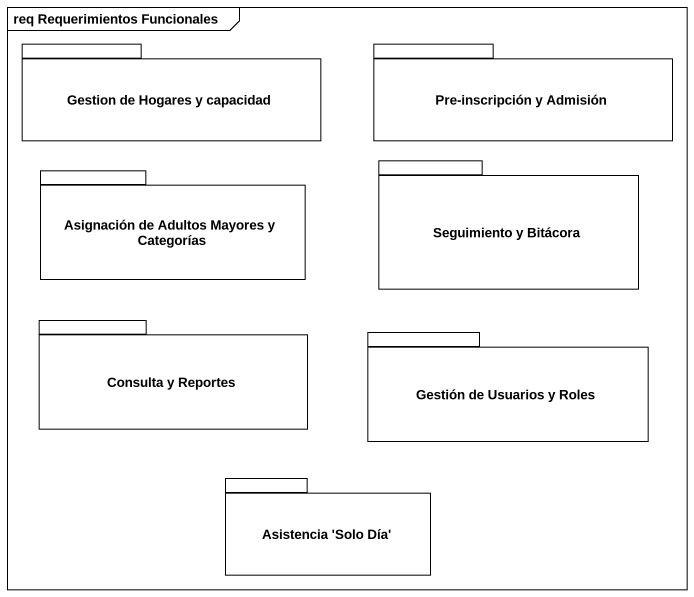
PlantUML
@startuml
mainframe req Requerimientos Funcionales
package "Gestion de Hogares y capacidad" as Gestion_de_Hogares_y {
}
package "Pre-inscripción y Admisión" as Pre_inscripción_y_Admisión {
}
package "Seguimiento y Bitácora" as Seguimiento_y_Bitácora {
}
package "Asignación de Adultos Mayores y Categorías" as Asignación_de_Adultos {
}
package "Consulta y Reportes" as Consulta_y_Reportes {
}
package "Gestión de Usuarios y Roles" as Gestión_de_Usuarios_y_Roles {
}
package "Asistencia 'Solo Día'" as Asistencia_Solo_Día {
}
@enduml
